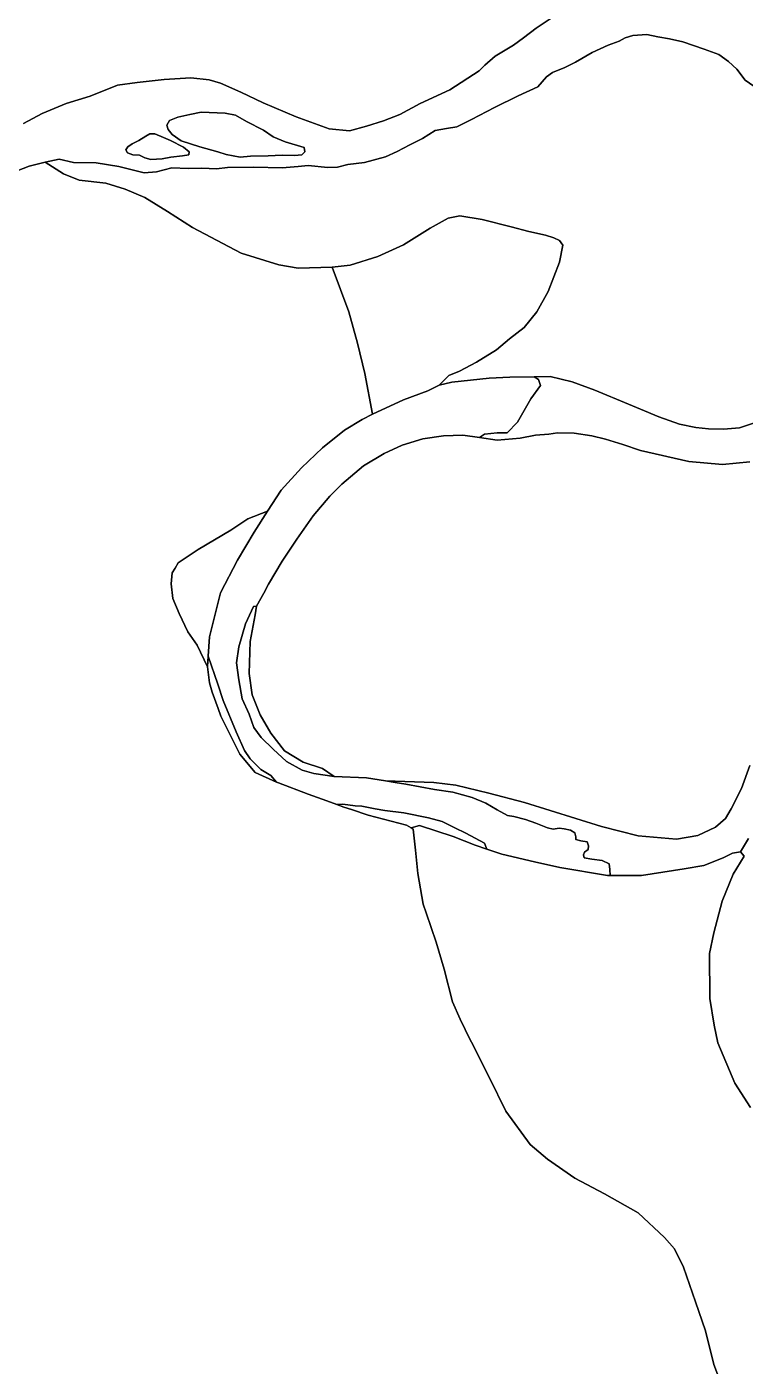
# Model space of a CAD drawing. Header units: inches. Extents: x 288635 to 1232953, y 676945 to 1655780.
# Drawn here: x 427637 to 442168, y 836816 to 863902 of the extents above; entities that cross this region are included whole.
import ezdxf

# ---------------------------------------------------------------- set-up
doc = ezdxf.new("R2010")
doc.units = ezdxf.units.IN
doc.header["$MEASUREMENT"] = 0
doc.layers.add('Images', color=7, linetype='Continuous')
picture_1 = doc.add_image_def('image14.jpg', size_in_pixel=(2572, 3729))
picture_2 = doc.add_image_def('image15.jpg', size_in_pixel=(2550, 3732))

msp = doc.modelspace()

# ---------------------------------------------------------------- linework, layer by layer
at = {"color": 1, "ltscale": 3}
for points in [[(427568.0531, 861943.1348), (427945.2438, 862146.3352), (428432.9248, 862349.5356), (428915.5258, 862501.9359), (429469.2469, 862720.3763), (429870.5677, 862776.2564), (430414.1288, 862837.2165), (430957.6899, 862867.6966), (431323.4506, 862827.0565), (431552.0511, 862761.0164), (431963.5319, 862583.216), (432415.6528, 862364.7756), (433086.2141, 862080.295), (433751.6955, 861836.4545), (434163.1763, 861795.8145), (434508.617, 861892.3347), (434854.0577, 861999.0149), (435179.1783, 862131.0951), (435595.7391, 862349.5356), (436195.1803, 862623.8561), (436784.4615, 863009.9369), (436901.3018, 863126.7771), (437109.5822, 863309.6575), (437480.4229, 863533.1779), (437683.6233, 863675.4182), (437942.7038, 863873.5386), (438384.6647, 864168.1792)], [(442341.9926, 862700.0563), (442164.1923, 862821.9765), (441996.5519, 863045.497), (441828.9116, 863202.9773), (441635.8712, 863340.1375), (441336.1506, 863451.8978), (440904.3498, 863599.2181), (440640.1892, 863655.0982), (440401.4288, 863700.8183), (440177.9083, 863746.5384), (439893.4277, 863726.2183), (439741.0274, 863680.4982), (439619.1072, 863614.4581), (439395.5867, 863533.1779), (439075.5461, 863380.7776), (438735.1854, 863187.7372), (438521.825, 863075.977), (438272.9045, 862974.3768), (438150.9843, 862893.0967), (437973.1839, 862689.8962), (437576.9431, 862507.0159), (437099.4221, 862268.2554), (436632.0612, 862024.4149), (436337.4206, 861877.0946), (436129.1402, 861846.6146), (435895.4597, 861805.9745), (435641.4592, 861643.4142), (435387.4587, 861516.4139), (435128.3782, 861379.2536), (434894.6977, 861272.5734), (434467.9769, 861160.8132), (434127.6162, 861120.1731), (433919.3358, 861064.293), (433726.2954, 861054.133), (433330.0546, 861094.7731), (433126.8542, 861079.533), (432801.7336, 861049.053), (432227.6924, 861064.293), (431699.3713, 861059.213), (431475.8509, 861028.7329), (431176.1303, 861043.973), (430901.8098, 861033.8129), (430571.6091, 861049.053), (430261.7285, 860967.7728), (430012.808, 860947.4528), (429499.7269, 861074.453), (429042.526, 861150.6532), (428580.2451, 861155.7332), (428290.6845, 861221.7733), (428010.9951, 861166.5144), (427682.9111, 861081.8476), (427164.3267, 860880.7638)]]:
    msp.add_lwpolyline(points, dxfattribs=at)
at = {"color": 1}
for points in [[(438384.6647, 864168.1792), (437942.7038, 863873.5386), (437683.6233, 863675.4182), (437480.4229, 863533.1779), (437109.5822, 863309.6575), (436901.3018, 863126.7771), (436784.4615, 863009.9369), (436195.1803, 862623.8561), (435595.7391, 862349.5356), (435179.1783, 862131.0951), (434854.0577, 861999.0149), (434508.617, 861892.3347), (434163.1763, 861795.8145), (433751.6955, 861836.4545), (433086.2141, 862080.295), (432415.6528, 862364.7756), (431963.5319, 862583.216), (431552.0511, 862761.0164), (431323.4506, 862827.0565), (430957.6899, 862867.6966), (430414.1288, 862837.2165), (429870.5677, 862776.2564), (429469.2469, 862720.3763), (428915.5258, 862501.9359), (428432.9248, 862349.5356), (427945.2438, 862146.3352), (427568.0531, 861943.1348)], [(442334.8037, 855885.7129), (442050.3231, 855789.1927), (441730.2825, 855763.7927), (441425.4819, 855768.8727), (441171.4814, 855799.3527), (440841.2807, 855865.3929), (440419.6399, 856017.7932), (440048.7991, 856170.1935), (439804.4962, 856272.7737), (439129.3173, 856556.2742), (438667.0364, 856723.9146), (438219.9955, 856830.5948), (437899.9548, 856820.4348), (437406.4714, 856818.9721), (436988.4289, 856797.8053), (436237.0108, 856713.1385), (435980.6081, 856655.1241), (436173.6485, 856848.1645), (436387.0089, 856939.6046), (436732.4496, 857122.485), (437138.8504, 857371.4055), (437403.0109, 857589.8459), (437697.6515, 857823.5264), (437951.652, 858138.487), (438180.2525, 858549.9679), (438408.8529, 859144.329), (438479.9731, 859484.6897), (438408.8529, 859581.2099), (438297.0927, 859632.01), (438129.4524, 859687.8901), (437789.0917, 859759.0103), (437433.491, 859855.5305), (436849.2898, 860002.8508), (436397.1689, 860079.0509), (436158.4084, 860033.3308), (435797.7277, 859830.1304), (435254.1666, 859494.8498), (434736.0056, 859256.0893), (434177.2045, 859078.2889), (433815.965, 859039.2601), (433128.047, 859018.0934), (432736.4629, 859086.8852), (431974.4613, 859325.0107), (430990.2094, 859843.5951), (430482.2084, 860166.3874), (430021.8324, 860446.8463), (429624.9566, 860616.18), (429233.3725, 860737.8885), (428693.6214, 860801.3887), (428376.1208, 860928.3889), (428010.9951, 861166.5144), (428290.6845, 861221.7733), (428580.2451, 861155.7332), (429042.526, 861150.6532), (429499.7269, 861074.453), (430012.808, 860947.4528), (430261.7285, 860967.7728), (430571.6091, 861049.053), (430901.8098, 861033.8129), (431176.1303, 861043.973), (431475.8509, 861028.7329), (431699.3713, 861059.213), (432227.6924, 861064.293), (432801.7336, 861049.053), (433126.8542, 861079.533), (433330.0546, 861094.7731), (433726.2954, 861054.133), (433919.3358, 861064.293), (434127.6162, 861120.1731), (434467.9769, 861160.8132), (434894.6977, 861272.5734), (435128.3782, 861379.2536), (435387.4587, 861516.4139), (435641.4592, 861643.4142), (435895.4597, 861805.9745), (436129.1402, 861846.6146), (436337.4206, 861877.0946), (436632.0612, 862024.4149), (437099.4221, 862268.2554), (437576.9431, 862507.0159), (437973.1839, 862689.8962), (438150.9843, 862893.0967), (438272.9045, 862974.3768), (438521.825, 863075.977), (438735.1854, 863187.7372), (439075.5461, 863380.7776), (439395.5867, 863533.1779), (439619.1072, 863614.4581), (439741.0274, 863680.4982), (439893.4277, 863726.2183), (440177.9083, 863746.5384), (440401.4288, 863700.8183), (440640.1892, 863655.0982), (440904.3498, 863599.2181), (441336.1506, 863451.8978), (441635.8712, 863340.1375), (441828.9116, 863202.9773), (441996.5519, 863045.497), (442164.1923, 862821.9765), (442341.9926, 862700.0563)], [(427164.3267, 860880.7638), (427682.9111, 861081.8476), (428010.9951, 861166.5144), (428376.1208, 860928.3889), (428693.6214, 860801.3887), (429233.3725, 860737.8885), (429624.9566, 860616.18), (430021.8324, 860446.8463), (430482.2084, 860166.3874), (430990.2094, 859843.5951), (431974.4613, 859325.0107), (432736.4629, 859086.8852), (433128.047, 859018.0934), (433815.965, 859039.2601), (434149.3407, 858139.675), (434329.2577, 857504.6737), (434477.4247, 856890.8392), (434630.8833, 856065.3375), (434419.2162, 855959.504), (434064.6739, 855747.8369), (433614.8813, 855388.0028), (433191.5471, 854980.5437), (432784.088, 854530.7511), (432508.9207, 854107.4169), (432106.7533, 853953.9583), (431762.7943, 853721.1245), (431101.3346, 853334.8321), (430699.1671, 853059.6648), (430636.2234, 852955.671), (430577.4585, 852858.5811), (430556.2918, 852636.3307), (430588.0419, 852339.9967), (430720.3338, 852038.3711), (430894.9592, 851667.9537), (431079.9562, 851394.9737), (431293.3166, 850958.0929), (431333.9567, 850638.0522), (431384.7568, 850445.0118), (431506.0199, 850115.8692), (431562.5572, 849962.4109), (431948.638, 849195.3293), (432253.4386, 848824.4886), (432688.6496, 848630.0326), (432730.9595, 848611.1282), (433330.4007, 848382.5277), (433702.9097, 848248.7393), (433908.5369, 848174.8873), (434051.7622, 848123.4472), (434204.8928, 848072.4037), (434539.4431, 847960.8869), (435316.6847, 847757.6865), (435408.4031, 847704.772), (435449.2509, 847677.3565), (435499.5651, 847249.6855), (435545.2851, 846777.2445), (435651.9654, 846157.4833), (435718.0055, 845984.7629), (435916.1259, 845390.4017), (436078.6862, 844846.8406), (436246.3266, 844186.4393), (436403.8069, 843830.8386), (436607.0073, 843419.3578), (436632.2232, 843368.9259), (436993.088, 842647.1962), (437328.3687, 841976.6349), (437821.1297, 841300.9936), (438166.5704, 841001.273), (438725.3715, 840620.2722), (439319.7327, 840305.3116), (440005.5341, 839919.2308), (440538.9351, 839416.3098), (440737.0555, 839192.7893), (440919.9359, 838816.8686), (441163.7764, 838115.8272), (441366.9768, 837531.626), (441534.6171, 836850.9047), (441789.2442, 836171.0102)], [(442258.6036, 855103.3913), (441709.9625, 855052.5912), (441029.2411, 855113.5514), (440048.7991, 855331.9918), (439693.1984, 855453.912), (439342.6777, 855560.5923), (439068.3572, 855631.7124), (438707.6765, 855682.5125), (438372.3958, 855692.6725), (438194.5954, 855667.2725), (437925.3549, 855641.8724), (437615.4743, 855580.9123), (437148.1133, 855540.2722), (436792.5126, 855596.1523), (436894.1128, 855667.2725), (437153.1934, 855687.5925), (437351.3138, 855687.5925), (437564.6742, 855906.0329), (437833.9147, 856378.4739), (438026.9551, 856647.7144), (437986.315, 856769.6347), (437899.9548, 856820.4348), (438219.9955, 856830.5948), (438667.0364, 856723.9146), (439129.3173, 856556.2742), (439804.4962, 856272.7737), (440048.7991, 856170.1935), (440419.6399, 856017.7932), (440841.2807, 855865.3929), (441171.4814, 855799.3527), (441425.4819, 855768.8727), (441730.2825, 855763.7927), (442050.3231, 855789.1927), (442334.8037, 855885.7129)], [(442263.2394, 848960.5711), (442095.599, 848498.2902), (441882.2386, 848086.8093), (441770.4784, 847888.6889), (441567.278, 847715.9686), (441211.6773, 847548.3283), (440779.8764, 847477.2081), (440002.6348, 847538.1682), (439260.9534, 847731.2086), (437706.4702, 848213.8096), (436980.0288, 848406.85), (436314.5475, 848564.3303), (435872.5866, 848620.2104), (434892.4482, 848651.7541), (434510.3569, 848712.821), (433853.4728, 848739.3663), (433619.7923, 848901.9266), (433228.6315, 849028.9269), (432847.6307, 849262.6073), (432573.3102, 849618.208), (432354.8698, 849989.0488), (432197.3894, 850395.4496), (432136.4293, 850822.1704), (432156.7494, 851472.4117), (432194.9872, 851685.7385), (432253.2696, 852010.8928), (432283.9234, 852183.0255), (432428.767, 852448.2671), (432524.0172, 852630.83), (432802.7122, 853093.6313), (433099.0461, 853538.1322), (433432.4218, 854014.3831), (433765.7975, 854411.2589), (434009.2146, 854654.6761), (434448.4238, 855025.0935), (434866.4663, 855273.8023), (435226.3004, 855443.136), (435649.6346, 855570.1362), (436062.3854, 855628.3447), (436453.9695, 855644.2197), (436792.5126, 855596.1523), (437148.1133, 855540.2722), (437615.4743, 855580.9123), (437925.3549, 855641.8724), (438194.5954, 855667.2725), (438372.3958, 855692.6725), (438707.6765, 855682.5125), (439068.3572, 855631.7124), (439342.6777, 855560.5923), (439693.1984, 855453.912), (440048.7991, 855331.9918), (441029.2411, 855113.5514), (441709.9625, 855052.5912), (442258.6036, 855103.3913)], [(442233.606, 847488.2148), (442074.2035, 847220.2183), (441914.4117, 847191.0278), (441723.6828, 847093.2181), (441332.522, 846940.8177), (440931.2012, 846874.7776), (440067.5995, 846742.6973), (439434.5349, 846738.0079), (439429.017, 846858.5052), (439418.4337, 846974.9221), (439275.5584, 847043.7139), (439063.8913, 847070.1723), (438910.4327, 847096.6307), (438899.8493, 847154.8391), (438915.7243, 847213.0476), (438989.8078, 847265.9644), (439000.3912, 847340.0478), (438968.6411, 847419.423), (438841.6408, 847440.5897), (438741.099, 847467.0481), (438741.099, 847519.9649), (438725.2239, 847599.34), (438635.2654, 847657.5485), (438502.9735, 847684.0069), (438407.7233, 847694.5902), (438286.0147, 847678.7152), (438169.5978, 847699.8819), (437931.4724, 847795.1321), (437725.0969, 847869.2156), (437486.9715, 847932.7157), (437359.9712, 847953.8824), (437153.5958, 848070.2993), (436920.762, 848202.5912), (436645.5948, 848313.7165), (436254.0107, 848424.8417), (435883.5933, 848477.7585), (435301.5088, 848588.8837), (435086.7893, 848620.694), (434892.4482, 848651.7541), (435872.5866, 848620.2104), (436314.5475, 848564.3303), (436980.0288, 848406.85), (437706.4702, 848213.8096), (439260.9534, 847731.2086), (440002.6348, 847538.1682), (440779.8764, 847477.2081), (441211.6773, 847548.3283), (441567.278, 847715.9686), (441770.4784, 847888.6889), (441882.2386, 848086.8093), (442095.599, 848498.2902), (442263.2394, 848960.5711)], [(441789.2442, 836171.0102), (441534.6171, 836850.9047), (441366.9768, 837531.626), (441163.7764, 838115.8272), (440919.9359, 838816.8686), (440737.0555, 839192.7893), (440538.9351, 839416.3098), (440005.5341, 839919.2308), (439319.7327, 840305.3116), (438725.3715, 840620.2722), (438166.5704, 841001.273), (437821.1297, 841300.9936), (437328.3687, 841976.6349), (436993.088, 842647.1962), (436632.2232, 843368.9259), (436607.0073, 843419.3578), (436403.8069, 843830.8386), (436246.3266, 844186.4393), (436078.6862, 844846.8406), (435916.1259, 845390.4017), (435718.0055, 845984.7629), (435651.9654, 846157.4833), (435545.2851, 846777.2445), (435499.5651, 847249.6855), (435449.2509, 847677.3565), (435408.4031, 847704.772), (435581.9505, 847753.6194), (436262.6719, 847530.0989), (436704.6328, 847352.2986), (436943.0184, 847272.0941), (437248.1939, 847169.4182), (437903.5152, 847017.0179), (438421.6762, 846900.1777), (438421.6762, 846900.1777), (439381.7981, 846737.6173), (439434.5349, 846738.0079), (440067.5995, 846742.6973), (440931.2012, 846874.7776), (441332.522, 846940.8177), (441723.6828, 847093.2181), (441914.4117, 847191.0278), (442074.2035, 847220.2183), (442145.3237, 847128.7781), (441921.8032, 846768.0974), (441703.3628, 846219.4563), (441535.7225, 845579.375), (441444.2823, 845162.8142), (441454.4423, 844253.4924), (441540.8025, 843709.9313), (441617.0026, 843354.3306), (441958.6333, 842537.7189), (442273.5939, 842044.958)], [(442273.5939, 842044.958), (441958.6333, 842537.7189), (441617.0026, 843354.3306), (441540.8025, 843709.9313), (441454.4423, 844253.4924), (441444.2823, 845162.8142), (441535.7225, 845579.375), (441703.3628, 846219.4563), (441921.8032, 846768.0974), (442145.3237, 847128.7781), (442074.2035, 847220.2183), (442233.606, 847488.2148)]]:
    msp.add_lwpolyline(points, dxfattribs=at)
for points in [[(431667.0932, 861319.8377), (431951.5737, 861263.9576), (432164.9342, 861284.2776), (432520.5349, 861289.3577), (432799.9354, 861304.5977), (433053.9359, 861299.5177), (433201.2562, 861314.7577), (433262.2163, 861375.7178), (433246.9763, 861462.078), (432860.8955, 861573.8382), (432622.1351, 861675.4384), (432424.0147, 861812.5987), (432083.654, 861985.319), (431860.1335, 862117.3993), (431646.7731, 862152.9594), (431164.1721, 862173.2794), (430935.5717, 862127.5593), (430691.7312, 862071.6792), (430524.0909, 862005.6391), (430468.2108, 861914.1989), (430493.6108, 861822.7587), (430574.891, 861721.1585), (430757.7713, 861594.1583), (431138.7721, 861472.238), (431499.4528, 861370.6378), (431667.0932, 861319.8377)], [(433201.2562, 861314.7577), (433053.9359, 861299.5177), (432799.9354, 861304.5977), (432520.5349, 861289.3577), (432164.9342, 861284.2776), (431951.5737, 861263.9576), (431667.0932, 861319.8377), (431499.4528, 861370.6378), (431138.7721, 861472.238), (430757.7713, 861594.1583), (430574.891, 861721.1585), (430493.6108, 861822.7587), (430468.2108, 861914.1989), (430524.0909, 862005.6391), (430691.7312, 862071.6792), (430935.5717, 862127.5593), (431164.1721, 862173.2794), (431646.7731, 862152.9594), (431860.1335, 862117.3993), (432083.654, 861985.319), (432424.0147, 861812.5987), (432622.1351, 861675.4384), (432860.8955, 861573.8382), (433246.9763, 861462.078), (433262.2163, 861375.7178), (433201.2562, 861314.7577)], [(430026.2499, 861248.7176), (430148.1701, 861218.2375), (430376.7706, 861228.3975), (430549.4909, 861263.9576), (430788.2514, 861294.4377), (430915.2517, 861309.6777), (430920.3317, 861375.7178), (430803.4914, 861467.158), (430544.4109, 861604.3183), (430402.1706, 861665.2784), (430229.4503, 861736.3985), (430122.7701, 861736.3985), (430041.4899, 861690.6785), (429904.3296, 861599.2383), (429767.1694, 861538.2781), (429680.8092, 861477.318), (429640.1691, 861416.3579), (429675.7292, 861350.3178), (429782.4094, 861309.6777), (429914.4896, 861304.5977), (430026.2499, 861248.7176)], [(430376.7706, 861228.3975), (430148.1701, 861218.2375), (430026.2499, 861248.7176), (429914.4896, 861304.5977), (429782.4094, 861309.6777), (429675.7292, 861350.3178), (429640.1691, 861416.3579), (429680.8092, 861477.318), (429767.1694, 861538.2781), (429904.3296, 861599.2383), (430041.4899, 861690.6785), (430122.7701, 861736.3985), (430229.4503, 861736.3985), (430402.1706, 861665.2784), (430544.4109, 861604.3183), (430803.4914, 861467.158), (430920.3317, 861375.7178), (430915.2517, 861309.6777), (430788.2514, 861294.4377), (430549.4909, 861263.9576), (430376.7706, 861228.3975)], [(435259.2466, 856360.4835), (434630.8833, 856065.3375), (434477.4247, 856890.8392), (434329.2577, 857504.6737), (434149.3407, 858139.675), (433815.965, 859039.2601), (434177.2045, 859078.2889), (434736.0056, 859256.0893), (435254.1666, 859494.8498), (435797.7277, 859830.1304), (436158.4084, 860033.3308), (436397.1689, 860079.0509), (436849.2898, 860002.8508), (437433.491, 859855.5305), (437789.0917, 859759.0103), (438129.4524, 859687.8901), (438297.0927, 859632.01), (438408.8529, 859581.2099), (438479.9731, 859484.6897), (438408.8529, 859144.329), (438180.2525, 858549.9679), (437951.652, 858138.487), (437697.6515, 857823.5264), (437403.0109, 857589.8459), (437138.8504, 857371.4055), (436732.4496, 857122.485), (436387.0089, 856939.6046), (436173.6485, 856848.1645), (435980.6081, 856655.1241), (435752.0076, 856543.3638), (435259.2466, 856360.4835)], [(436894.1128, 855667.2725), (436792.5126, 855596.1523), (436453.9695, 855644.2197), (436062.3854, 855628.3447), (435649.6346, 855570.1362), (435226.3004, 855443.136), (434866.4663, 855273.8023), (434448.4238, 855025.0935), (434009.2146, 854654.6761), (433765.7975, 854411.2589), (433432.4218, 854014.3831), (433099.0461, 853538.1322), (432802.7122, 853093.6313), (432524.0172, 852630.83), (432428.767, 852448.2671), (432283.9234, 852183.0255), (432225.0124, 852180.1962), (432060.2292, 851828.0125), (431923.0689, 851360.6515), (431877.3488, 851040.6109), (431923.0689, 850695.1702), (431994.189, 850309.0894), (432136.4293, 849999.2088), (432227.8695, 849729.9683), (432380.2698, 849526.7679), (432619.0303, 849293.0874), (432888.2708, 849044.1669), (433208.3115, 848866.3665), (433441.9919, 848800.3264), (433853.4728, 848739.3663), (434510.3569, 848712.821), (434892.4482, 848651.7541), (435086.7893, 848620.694), (435301.5088, 848588.8837), (435883.5933, 848477.7585), (436254.0107, 848424.8417), (436645.5948, 848313.7165), (436920.762, 848202.5912), (437153.5958, 848070.2993), (437359.9712, 847953.8824), (437486.9715, 847932.7157), (437725.0969, 847869.2156), (437931.4724, 847795.1321), (438169.5978, 847699.8819), (438286.0147, 847678.7152), (438407.7233, 847694.5902), (438502.9735, 847684.0069), (438635.2654, 847657.5485), (438725.2239, 847599.34), (438741.099, 847519.9649), (438741.099, 847467.0481), (438841.6408, 847440.5897), (438968.6411, 847419.423), (439000.3912, 847340.0478), (438989.8078, 847265.9644), (438915.7243, 847213.0476), (438899.8493, 847154.8391), (438910.4327, 847096.6307), (439063.8913, 847070.1723), (439275.5584, 847043.7139), (439418.4337, 846974.9221), (439429.017, 846858.5052), (439434.5349, 846738.0079), (439381.7981, 846737.6173), (438421.6762, 846900.1777), (437903.5152, 847017.0179), (437248.1939, 847169.4182), (436943.0184, 847272.0941), (436897.8314, 847390.3188), (436516.8306, 847596.6942), (436294.5802, 847702.5277), (436040.5797, 847829.528), (435765.4125, 847903.6115), (435262.7031, 848004.1533), (434876.4107, 848051.7784), (434681.8022, 848089.3733), (434410.7431, 848141.737), (434278.0025, 848150.4991), (434030.8007, 848180.8954), (433908.5369, 848174.8873), (433702.9097, 848248.7393), (433330.4007, 848382.5277), (432730.9595, 848611.1282), (432688.6496, 848630.0326), (432571.8285, 848761.168), (432370.7448, 848882.8766), (432153.786, 849099.8353), (432037.3691, 849269.169), (431874.3855, 849641.7031), (431611.9183, 850276.7044), (431498.807, 850611.027), (431307.3637, 851176.8751), (431332.3484, 851566.0109), (431552.4822, 852455.0127), (431899.6162, 853115.414), (432238.2835, 853682.6818), (432508.9207, 854107.4169), (432784.088, 854530.7511), (433191.5471, 854980.5437), (433614.8813, 855388.0028), (434064.6739, 855747.8369), (434419.2162, 855959.504), (434630.8833, 856065.3375), (435259.2466, 856360.4835), (435752.0076, 856543.3638), (435980.6081, 856655.1241), (436237.0108, 856713.1385), (436988.4289, 856797.8053), (437406.4714, 856818.9721), (437899.9548, 856820.4348), (437986.315, 856769.6347), (438026.9551, 856647.7144), (437833.9147, 856378.4739), (437564.6742, 855906.0329), (437351.3138, 855687.5925), (437153.1934, 855687.5925), (436894.1128, 855667.2725)], [(431307.3637, 851176.8751), (431293.3166, 850958.0929), (431079.9562, 851394.9737), (430894.9592, 851667.9537), (430720.3338, 852038.3711), (430588.0419, 852339.9967), (430556.2918, 852636.3307), (430577.4585, 852858.5811), (430636.2234, 852955.671), (430699.1671, 853059.6648), (431101.3346, 853334.8321), (431762.7943, 853721.1245), (432106.7533, 853953.9583), (432508.9207, 854107.4169), (432238.2835, 853682.6818), (431899.6162, 853115.414), (431552.4822, 852455.0127), (431332.3484, 851566.0109), (431307.3637, 851176.8751)], [(433619.7923, 848901.9266), (433853.4728, 848739.3663), (433441.9919, 848800.3264), (433208.3115, 848866.3665), (432888.2708, 849044.1669), (432619.0303, 849293.0874), (432380.2698, 849526.7679), (432227.8695, 849729.9683), (432136.4293, 849999.2088), (431994.189, 850309.0894), (431923.0689, 850695.1702), (431877.3488, 851040.6109), (431923.0689, 851360.6515), (432060.2292, 851828.0125), (432225.0124, 852180.1962), (432283.9234, 852183.0255), (432253.2696, 852010.8928), (432194.9872, 851685.7385), (432156.7494, 851472.4117), (432136.4293, 850822.1704), (432197.3894, 850395.4496), (432354.8698, 849989.0488), (432573.3102, 849618.208), (432847.6307, 849262.6073), (433228.6315, 849028.9269), (433619.7923, 848901.9266)], [(432571.8285, 848761.168), (432688.6496, 848630.0326), (432253.4386, 848824.4886), (431948.638, 849195.3293), (431562.5572, 849962.4109), (431506.0199, 850115.8692), (431384.7568, 850445.0118), (431333.9567, 850638.0522), (431293.3166, 850958.0929), (431307.3637, 851176.8751), (431498.807, 850611.027), (431611.9183, 850276.7044), (431874.3855, 849641.7031), (432037.3691, 849269.169), (432153.786, 849099.8353), (432370.7448, 848882.8766), (432571.8285, 848761.168)], [(436040.5797, 847829.528), (436294.5802, 847702.5277), (436516.8306, 847596.6942), (436897.8314, 847390.3188), (436943.0184, 847272.0941), (436704.6328, 847352.2986), (436262.6719, 847530.0989), (435581.9505, 847753.6194), (435408.4031, 847704.772), (435316.6847, 847757.6865), (434539.4431, 847960.8869), (434204.8928, 848072.4037), (434051.7622, 848123.4472), (433908.5369, 848174.8873), (434030.8007, 848180.8954), (434278.0025, 848150.4991), (434410.7431, 848141.737), (434681.8022, 848089.3733), (434876.4107, 848051.7784), (435262.7031, 848004.1533), (435765.4125, 847903.6115), (436040.5797, 847829.528)]]:
    msp.add_lwpolyline(points, close=True, dxfattribs=at)

# ---------------------------------------------------------------- pictures from other files: only their frames are drawn
at = {"layer": 'Images'}
image = msp.add_image(picture_1, insert=(429935.0746, 818726.8844), size_in_units=(41455.3588, 60103.823), rotation=40.68023876, dxfattribs=at)
image.dxf.flags = 7
image = msp.add_image(picture_2, insert=(468623.906, 773401.1385), size_in_units=(41037.1724, 60059.1088), rotation=40.020734509, dxfattribs=at)
image.dxf.flags = 7

doc.saveas('drawing.dxf')
